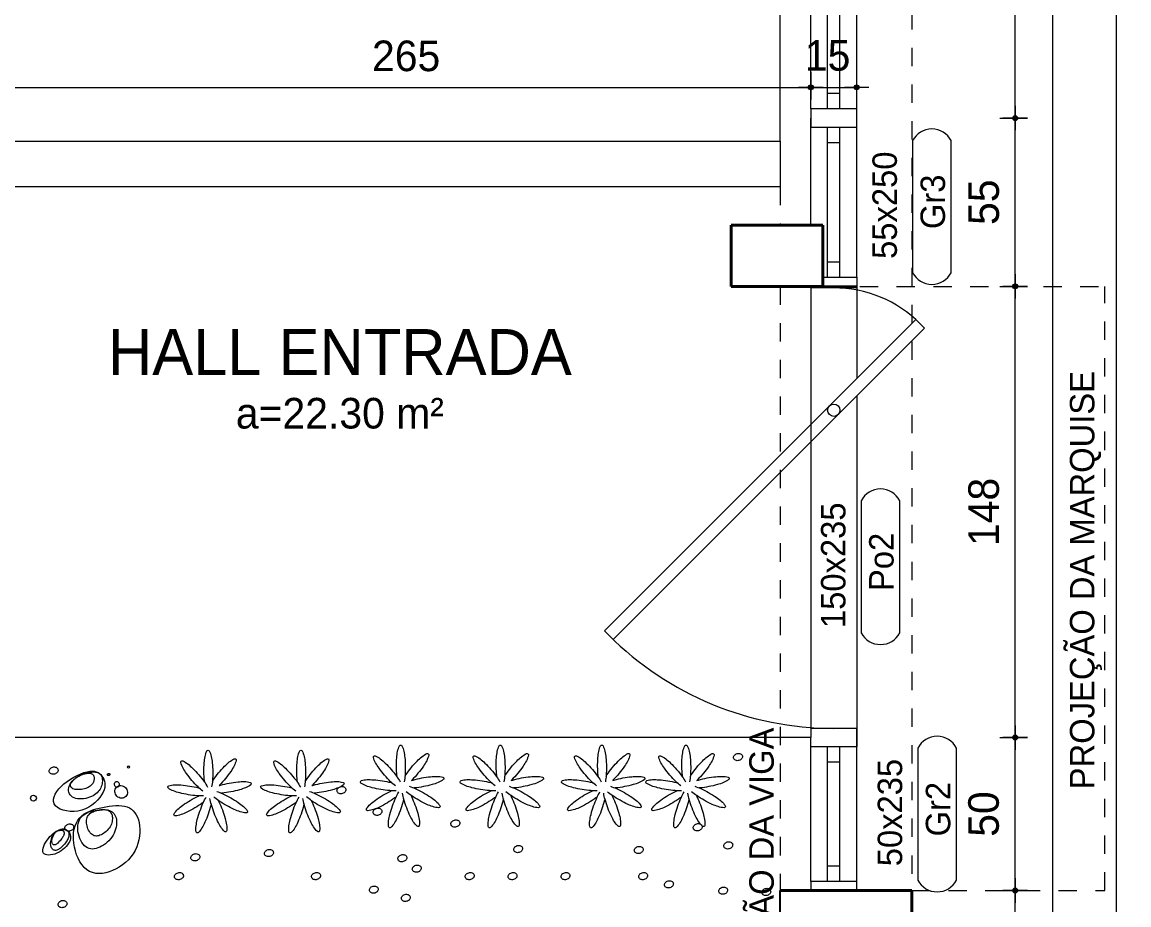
# Model space of a CAD drawing. Header units: millimetres. Extents: x 13204 to 24802, y 21209 to 40694.
# Drawn here: x 16610.6 to 16972.4, y 33286.3 to 33574.8 of the extents above; entities that cross this region are included whole.
import ezdxf
from ezdxf.enums import TextEntityAlignment as Align

# ---------------------------------------------------------------- set-up
doc = ezdxf.new("R2010")
doc.units = ezdxf.units.MM
doc.linetypes.add('CACHE', pattern=[0.24, 0.12, -0.12])
for name, color, linetype, lineweight in [('COTAS', 30, 'Continuous', 5), ('ESPECARQ', 2, 'Continuous', 20), ('Esquadrias', 2, 'Continuous', 20), ('PAREDE', 1, 'Continuous', 40), ('Paredes', 1, 'Continuous', 40), ('PISO', 5, 'Continuous', 5), ('PROJEÇÃO', 190, 'CACHE', 0), ('TEXTO', 4, 'Continuous', 5), ('Vegetação', 3, 'Continuous', 5)]:
    doc.layers.add(name, color=color, linetype=linetype, lineweight=lineweight)
doc.layers.add('EIXO', color=1, linetype='Continuous')
doc.layers.add('PISOPEITORIL', color=7, linetype='Continuous')
doc.styles.add('LANA', font='stylu.ttf')
doc.styles.add('REGUA60', font='cityb___.ttf', dxfattribs={"width": 1.4})
doc.dimstyles.new('COTA 50', dxfattribs={"dimscale": 0, "dimtxt": 10, "dimasz": 0.5, "dimexe": 1.25, "dimexo": 5, "dimgap": 5, "dimtad": 1, "dimdec": 0, "dimtxsty": 'LANA', "dimblk": 'cota', "dimcen": 2.5, "dimse2": 1, "dimclrd": 256, "dimclre": 256, "dimclrt": 256, "dimaunit": 1, "dimadec": 0, "dimazin": 0, "dimtfac": 1, "dimtdec": 0, "dimtmove": 0, "dimatfit": 3, "dimldrblk": 'DOTSMALL', "dimfxl": 5, "dimfxlon": 1, "dimtzin": 9, "dimlwd": -1, "dimlwe": -1, "dimarcsym": 0})

# ---------------------------------------------------------------- blocks, each defined once
blk = doc.blocks.new('P20X30V')
at = {"layer": 'Paredes'}
for p, q in [((0.1, 0.15), (-0.1, 0.15)), ((-0.1, 0.15), (-0.1, -0.15)), ((0.1, -0.15), (0.1, 0.15)), ((-0.1, -0.15), (0.1, -0.15)), ((0.0345, -0.1497), (0.0345, -0.1497))]:
    blk.add_line(p, q, dxfattribs=at)
blk = doc.blocks.new('*U66', base_point=(53004.62, 4345.77))
at = {"layer": 'Esquadrias'}
for p, q in [((52957.62, 4345.77), (52954.62, 4345.77)), ((52957.62, 4330.77), (52957.62, 4345.77)), ((53001.62, 4345.77), (53004.62, 4345.77)), ((53001.62, 4330.77), (53001.62, 4345.77)), ((53001.62, 4340.27), (52957.62, 4340.27)), ((52962.62, 4336.27), (52962.62, 4340.27)), ((52996.62, 4336.27), (52996.62, 4340.27)), ((53001.62, 4336.27), (52957.62, 4336.27)), ((52954.62, 4330.77), (52957.62, 4330.77)), ((53004.62, 4330.77), (53001.62, 4330.77))]:
    blk.add_line(p, q, dxfattribs=at)
at = {"layer": 'Esquadrias', "color": 0}
for p, q in [((53001.62, 4345.77), (52957.62, 4345.77)), ((52954.62, 4330.77), (52954.62, 4330.77)), ((53004.62, 4330.77), (52954.62, 4330.77)), ((53004.62, 4330.77), (53004.62, 4330.77))]:
    blk.add_line(p, q, dxfattribs=at)
blk = doc.blocks.new('*U67', base_point=(53257.12, 4345.77))
at = {"layer": 'Esquadrias'}
for p, q in [((52860.12, 4345.77), (52857.12, 4345.77)), ((52860.12, 4330.77), (52860.12, 4345.77)), ((53254.12, 4345.77), (53257.12, 4345.77)), ((53254.12, 4330.77), (53254.12, 4345.77)), ((53254.12, 4340.27), (52860.12, 4340.27)), ((52865.12, 4336.27), (52865.12, 4340.27)), ((53249.12, 4336.27), (53249.12, 4340.27)), ((53254.12, 4336.27), (52860.12, 4336.27)), ((52857.12, 4330.77), (52860.12, 4330.77)), ((53257.12, 4330.77), (53254.12, 4330.77))]:
    blk.add_line(p, q, dxfattribs=at)
at = {"layer": 'Esquadrias', "color": 0}
for p, q in [((53254.12, 4345.77), (52860.12, 4345.77)), ((52857.12, 4330.77), (52857.12, 4330.77)), ((53257.12, 4330.77), (52857.12, 4330.77)), ((53257.12, 4330.77), (53257.12, 4330.77))]:
    blk.add_line(p, q, dxfattribs=at)
blk = doc.blocks.new('INDESQ2')
at = {"color": 0, "linetype": 'ByBlock'}
for p, q in [((4.318, 2.959), (-4.318, 2.959)), ((-4.318, 0.438), (4.318, 0.438))]:
    blk.add_line(p, q, dxfattribs=at)
at = {"color": 0}
for centre, start, end in [((-3.665, 1.698), 117.36541, 242.63459), ((3.665, 1.698), 297.36541, 62.63459)]:
    blk.add_arc(centre, 1.42, start, end, dxfattribs=at)
at = {"style": 'REGUA60', "width": 1.4, "flags": 9}
blk.add_attdef('LOCAL', text='', height=1.5, dxfattribs=at).set_placement((-0.08, -4.348), align=Align.CENTER)
at = {"layer": 'ESPECARQ', "color": 0, "style": 'REGUA60'}
for tag, width, p in [('COD', 1.1, (-0.08, 0.951)), ('DIM', 1.4, (-0.08, -2.169))]:
    blk.add_attdef(tag, text='', height=1.5, dxfattribs=dict(at, width=width)).set_placement(p, align=Align.CENTER)
blk = doc.blocks.new('A$C7D1F7012')
at = {"layer": 'Vegetação'}
for points in [[(4.26, 10.94, 0.021138), (4.15, 14.82, 0.029323), (3.78, 17.59, 0.064329), (2.98, 20.02, 0.285399), (2.46, 20.36, 0.285399), (1.92, 20.04, 0.064329), (1.06, 17.62, 0.029323), (0.63, 14.86, 0.021138), (0.42, 10.99, 0.021138), (0.54, 7.12, 0.029323), (0.9, 4.34, 0.021991)], [(-2.14, 10.48, 0.021138), (-4.72, 13.37, 0.029323), (-6.78, 15.26, 0.064329), (-8.96, 16.61, 0.285399), (-9.58, 16.53, 0.285399), (-9.78, 15.94, 0.064329), (-8.89, 13.54, 0.029323), (-7.44, 11.14, 0.021138), (-5.11, 8.04, 0.021138), (-2.53, 5.15, 0.003227), (-2.32, 4.93, 0.021991)], [(9.47, 7.19, 0.021138), (11.87, 10.23, 0.029323), (13.38, 12.59, 0.064329), (14.33, 14.97, 0.285399), (14.14, 15.56, 0.285399), (13.52, 15.66, 0.064329), (11.32, 14.36, 0.029323), (9.21, 12.52, 0.021138), (6.56, 9.69, 0.021138), (4.16, 6.65, 0.029323), (2.66, 4.29, 0.021991)], [(0.56, 6.81, 0.007127), (0.19, 7.37, 0.021138), (-2.14, 10.48, 0.021138)], [(3.98, 6.4, 0.007127), (4.05, 7.07, 0.021138), (4.26, 10.94, 0.021138)], [(-6.75, 6, 0.021138), (-10.58, 6.56, 0.029323), (-13.38, 6.68, 0.064329), (-15.91, 6.31, 0.285399), (-16.33, 5.85, 0.285399), (-16.11, 5.27, 0.064329), (-13.88, 4.01, 0.029323), (-11.24, 3.1, 0.021138), (-7.46, 2.22, 0.021138), (-3.62, 1.66, 0.003227), (-3.32, 1.64, 0.021991)], [(-2.32, 4.93, 0.007127), (-2.97, 5.12, 0.021138), (-6.75, 6, 0.021138)], [(4.72, 2.52, 0.029323), (6.82, 4.36, 0.021138), (9.47, 7.19, 0.021138)], [(11.05, 0.96, 0.021138), (14.84, 1.75, 0.029323), (17.51, 2.59, 0.064329), (19.77, 3.8, 0.285399), (20, 4.38, 0.285399), (19.6, 4.84, 0.064329), (17.07, 5.27, 0.029323), (14.27, 5.22, 0.021138), (10.43, 4.75, 0.021138), (6.63, 3.96, 0.003227), (6.33, 3.89, 0.039494)], [(-7.4, -0.39, 0.021138), (-10.69, -2.43, 0.029323), (-12.91, -4.13, 0.064329), (-14.62, -6.04, 0.285399), (-14.65, -6.66, 0.285399), (-14.1, -6.96, 0.064329), (-11.58, -6.5, 0.029323), (-8.97, -5.5, 0.021138), (-5.52, -3.74, 0.021138), (-2.22, -1.7, 0.029323), (0, 0, 0.021991)], [(-1.33, 2.37, 0.029323), (-3.94, 1.36, 0.021138), (-7.4, -0.39, 0.021138)], [(4.4, 0.44, 0.029323), (7.2, 0.49, 0.021138), (11.05, 0.96, 0.021138)], [(8.25, -4.82, 0.021138), (11.67, -6.66, 0.029323), (14.25, -7.73, 0.064329), (16.76, -8.25, 0.285399), (17.31, -7.96, 0.285399), (17.3, -7.34, 0.064329), (15.64, -5.39, 0.029323), (13.46, -3.64, 0.021138), (10.21, -1.52, 0.021138), (6.8, 0.32, 0.003227), (6.52, 0.45, 0.039494)], [(-3.79, -5.7, 0.021138), (-5, -9.39, 0.029323), (-5.61, -12.12, 0.064329), (-5.69, -14.68, 0.285399), (-5.31, -15.17, 0.285399), (-4.7, -15.05, 0.064329), (-3.07, -13.08, 0.029323), (-1.71, -10.63, 0.021138), (-0.19, -7.06, 0.021138), (1.02, -3.38, 0.029323), (1.63, -0.65, 0.021991)], [(-1.96, -1.53, 0.007127), (-2.27, -2.14, 0.021138), (-3.79, -5.7, 0.021138)], [(1.1, -3.08, 0.007127), (1.27, -3.74, 0.021138), (2.39, -7.45, 0.021138)], [(2.39, -7.45, 0.021138), (3.83, -11.06, 0.029323), (5.12, -13.54, 0.064329), (6.7, -15.55, 0.285399), (7.31, -15.68, 0.285399), (7.7, -15.2, 0.064329), (7.68, -12.64, 0.029323), (7.15, -9.89, 0.021138), (6.02, -6.18, 0.021138), (4.58, -2.58, 0.029323), (3.29, -0.1, 0.021991)], [(4.46, -2.3, 0.007127), (5, -2.7, 0.021138), (8.25, -4.82, 0.021138)]]:
    blk.add_lwpolyline(points, format="xyb", dxfattribs=at)
blk = doc.blocks.new('cota')
at = {"layer": 'COTAS'}
blk.add_hatch(color=256, dxfattribs=at).paths.add_polyline_path([(-1.6, 0, 1), (1.6, 0, 1)])
for points in [[(0, 1.6), (0, 8)], [(-1.6, 0), (-8, 0)], [(8, 0), (1.6, 0)], [(0, -8), (0, -1.6)]]:
    blk.add_lwpolyline(points, dxfattribs=at)
blk.add_circle((0, 0), 1.6, dxfattribs=at)
blk = doc.blocks.new('*D383')
at = {"layer": 'COTAS', "transparency": 16777216}
for p, q in [((16603.9, 33548.49), (16603.9, 33554.74)), ((16604.4, 33553.49), (16867.9, 33553.49))]:
    blk.add_line(p, q, dxfattribs=at)
at = {"layer": 'Defpoints', "color": 0, "transparency": 16777216}
for p in [(16868.4, 33563.71), (16868.4, 33553.49), (16603.9, 33535.94)]:
    blk.add_point(p, dxfattribs=at)
at = {"layer": 'COTAS', "transparency": 16777216, "xscale": 0.5, "yscale": 0.5, "zscale": 0.5, "rotation": 180}
blk.add_blockref('cota', (16603.9, 33553.49), dxfattribs=at)
at = {"layer": 'COTAS', "transparency": 16777216, "xscale": 0.5, "yscale": 0.5, "zscale": 0.5}
blk.add_blockref('cota', (16868.4, 33553.49), dxfattribs=at)
at = {"layer": 'COTAS', "transparency": 16777216, "insert": (16736.15, 33563.71), "char_height": 10, "attachment_point": 5, "style": 'LANA'}
blk.add_mtext('265', dxfattribs=at)
blk = doc.blocks.new('_DotSmall')
at = {"layer": 'PAREDE', "color": 0, "const_width": 0.5}
blk.add_lwpolyline([(-0.0625, 0, 1), (0.0625, 0, 1)], format="xyb", close=True, dxfattribs=at)
blk = doc.blocks.new('*D384')
at = {"layer": 'COTAS', "transparency": 16777216}
for p, q in [((16868.4, 33558.49), (16868.4, 33552.24)), ((16868.9, 33553.49), (16882.9, 33553.49))]:
    blk.add_line(p, q, dxfattribs=at)
at = {"layer": 'Defpoints', "color": 0, "transparency": 16777216}
for p in [(16868.4, 33563.71), (16883.4, 33563.71), (16883.4, 33553.49)]:
    blk.add_point(p, dxfattribs=at)
at = {"layer": 'COTAS', "transparency": 16777216, "xscale": 0.5, "yscale": 0.5, "zscale": 0.5, "rotation": 180}
blk.add_blockref('cota', (16868.4, 33553.49), dxfattribs=at)
at = {"layer": 'COTAS', "transparency": 16777216, "xscale": 0.5, "yscale": 0.5, "zscale": 0.5}
blk.add_blockref('cota', (16883.4, 33553.49), dxfattribs=at)
at = {"layer": 'COTAS', "transparency": 16777216, "insert": (16873.9, 33563.85), "char_height": 10, "attachment_point": 5, "style": 'LANA'}
blk.add_mtext('15', dxfattribs=at)
blk = doc.blocks.new('*D385')
at = {"layer": 'COTAS', "transparency": 16777216}
for p, q in [((16935.17, 33291.44), (16935.17, 33340.44)), ((16930.17, 33290.94), (16936.42, 33290.94))]:
    blk.add_line(p, q, dxfattribs=at)
at = {"layer": 'Defpoints', "color": 0, "transparency": 16777216}
for p in [(16883.4, 33340.94), (16935.17, 33340.94), (16901.4, 33290.94)]:
    blk.add_point(p, dxfattribs=at)
at = {"layer": 'COTAS', "transparency": 16777216, "xscale": 0.5, "yscale": 0.5, "zscale": 0.5}
for p, rotation in [((16935.17, 33340.94), 90), ((16935.17, 33290.94), 270)]:
    blk.add_blockref('cota', p, dxfattribs=dict(at, rotation=rotation))
at = {"layer": 'COTAS', "transparency": 16777216, "insert": (16924.92, 33315.94), "char_height": 10, "attachment_point": 5, "rotation": 90, "style": 'LANA'}
blk.add_mtext('50', dxfattribs=at)
blk = doc.blocks.new('*D386')
at = {"layer": 'COTAS', "transparency": 16777216}
for p, q in [((16935.17, 33341.44), (16935.17, 33487.94)), ((16930.17, 33340.94), (16936.42, 33340.94))]:
    blk.add_line(p, q, dxfattribs=at)
at = {"layer": 'Defpoints', "color": 0, "transparency": 16777216}
for p in [(16883.4, 33488.44), (16935.17, 33488.44), (16883.4, 33340.94)]:
    blk.add_point(p, dxfattribs=at)
at = {"layer": 'COTAS', "transparency": 16777216, "xscale": 0.5, "yscale": 0.5, "zscale": 0.5}
for p, rotation in [((16935.17, 33488.44), 90), ((16935.17, 33340.94), 270)]:
    blk.add_blockref('cota', p, dxfattribs=dict(at, rotation=rotation))
at = {"layer": 'COTAS', "transparency": 16777216, "insert": (16924.95, 33414.69), "char_height": 10, "attachment_point": 5, "rotation": 90, "style": 'LANA'}
blk.add_mtext('148', dxfattribs=at)
blk = doc.blocks.new('*D387')
at = {"layer": 'COTAS', "transparency": 16777216}
for p, q in [((16935.17, 33488.94), (16935.17, 33542.94)), ((16930.17, 33488.44), (16936.42, 33488.44))]:
    blk.add_line(p, q, dxfattribs=at)
at = {"layer": 'Defpoints', "color": 0, "transparency": 16777216}
for p in [(16883.4, 33543.44), (16935.17, 33543.44), (16883.4, 33488.44)]:
    blk.add_point(p, dxfattribs=at)
at = {"layer": 'COTAS', "transparency": 16777216, "xscale": 0.5, "yscale": 0.5, "zscale": 0.5}
for p, rotation in [((16935.17, 33543.44), 90), ((16935.17, 33488.44), 270)]:
    blk.add_blockref('cota', p, dxfattribs=dict(at, rotation=rotation))
at = {"layer": 'COTAS', "transparency": 16777216, "insert": (16924.96, 33515.94), "char_height": 10, "attachment_point": 5, "rotation": 90, "style": 'LANA'}
blk.add_mtext('55', dxfattribs=at)
blk = doc.blocks.new('*D388')
at = {"layer": 'COTAS', "transparency": 16777216}
for p, q in [((16935.17, 33543.94), (16935.17, 33942.94)), ((16930.17, 33543.44), (16936.42, 33543.44))]:
    blk.add_line(p, q, dxfattribs=at)
at = {"layer": 'Defpoints', "color": 0, "transparency": 16777216}
for p in [(16901.4, 33943.44), (16935.17, 33943.44), (16883.4, 33543.44)]:
    blk.add_point(p, dxfattribs=at)
at = {"layer": 'COTAS', "transparency": 16777216, "xscale": 0.5, "yscale": 0.5, "zscale": 0.5}
for p, rotation in [((16935.17, 33943.44), 90), ((16935.17, 33543.44), 270)]:
    blk.add_blockref('cota', p, dxfattribs=dict(at, rotation=rotation))
at = {"layer": 'COTAS', "transparency": 16777216, "insert": (16924.91, 33743.44), "char_height": 10, "attachment_point": 5, "rotation": 90, "style": 'LANA'}
blk.add_mtext('400', dxfattribs=at)
blk = doc.blocks.new('*D407')
at = {"layer": 'COTAS', "transparency": 16777216}
for p, q in [((16968.35, 32208.94), (16968.35, 34207.94)), ((16963.35, 32208.44), (16969.6, 32208.44))]:
    blk.add_line(p, q, dxfattribs=at)
at = {"layer": 'Defpoints', "color": 0, "transparency": 16777216}
for p in [(16947.4, 34208.44), (16968.35, 34208.44), (16947.4, 32208.44)]:
    blk.add_point(p, dxfattribs=at)
at = {"layer": 'COTAS', "transparency": 16777216, "xscale": 0.5, "yscale": 0.5, "zscale": 0.5}
for p, rotation in [((16968.35, 34208.44), 90), ((16968.35, 32208.44), 270)]:
    blk.add_blockref('cota', p, dxfattribs=dict(at, rotation=rotation))
at = {"layer": 'COTAS', "transparency": 16777216, "insert": (16958.17, 33208.44), "char_height": 10, "attachment_point": 5, "rotation": 90, "style": 'LANA'}
blk.add_mtext('2000', dxfattribs=at)
blk = doc.blocks.new('*U70', base_point=(53091.25, 4999.6))
blk = doc.blocks.new('*D1058')
at = {"layer": 'COTAS', "transparency": 16777216}
for p, q in [((16935.17, 33126.44), (16935.17, 33290.44)), ((16930.17, 33125.94), (16936.42, 33125.94))]:
    blk.add_line(p, q, dxfattribs=at)
at = {"layer": 'Defpoints', "color": 0, "transparency": 16777216}
for p in [(16901.4, 33290.94), (16935.17, 33290.94), (16901.4, 33125.94)]:
    blk.add_point(p, dxfattribs=at)
at = {"layer": 'COTAS', "transparency": 16777216, "xscale": 0.5, "yscale": 0.5, "zscale": 0.5}
for p, rotation in [((16935.17, 33290.94), 90), ((16935.17, 33125.94), 270)]:
    blk.add_blockref('cota', p, dxfattribs=dict(at, rotation=rotation))
at = {"layer": 'COTAS', "transparency": 16777216, "insert": (16924.96, 33208.44), "char_height": 10, "attachment_point": 5, "rotation": 90, "style": 'LANA'}
blk.add_mtext('165', dxfattribs=at)

msp = doc.modelspace()

# ---------------------------------------------------------------- linework, layer by layer
at = {"layer": 'EIXO', "color": 1}
for p, q in [((16883.4, 33488.44), (16868.4, 33488.44)), ((16858.4, 33218.44), (16858.4, 33290.94)), ((16868.4, 33290.94), (16883.4, 33290.94))]:
    msp.add_line(p, q, dxfattribs=at)
at = {"layer": 'Esquadrias'}
for p, q in [((16868.4, 33543.44), (16868.4, 33540.44)), ((16883.4, 33540.44), (16883.4, 33543.44)), ((16868.4, 33540.44), (16883.4, 33540.44)), ((16873.9, 33491.44), (16873.9, 33540.44)), ((16877.9, 33491.44), (16877.9, 33540.44)), ((16873.9, 33535.44), (16877.9, 33535.44)), ((16873.9, 33496.44), (16877.9, 33496.44)), ((16872.35, 33491.44), (16883.4, 33491.44)), ((16883.4, 33491.44), (16883.4, 33488.44)), ((16883.4, 33490.94), (16883.4, 33487.94)), ((16868.4, 33487.94), (16868.4, 33488.44)), ((16883.4, 33487.94), (16868.4, 33487.94)), ((16902.77, 33477.64), (16800.94, 33375.82)), ((16902.77, 33477.64), (16905.59, 33474.81)), ((16905.59, 33474.81), (16803.77, 33372.99)), ((16800.94, 33375.82), (16803.77, 33372.99)), ((16868.4, 33343.94), (16868.4, 33340.94)), ((16883.4, 33343.94), (16868.4, 33343.94)), ((16883.4, 33340.94), (16883.4, 33343.94))]:
    msp.add_line(p, q, dxfattribs=at)
msp.add_lwpolyline([(16603.9, 33520.94), (16603.9, 33535.94), (16858.4, 33535.94), (16858.4, 33520.94)], close=True, dxfattribs=at)
msp.add_circle((16875.9, 33447.94), 2, dxfattribs=at)
at = {"layer": 'Paredes'}
for p in [(16858.4, 33290.94), (16901.4, 33125.94)]:
    msp.add_line(p, (16901.4, 33290.94), dxfattribs=at)
at = {"layer": 'PISO'}
for p, q in [((16947.4, 34193.44), (16947.4, 32223.44)), ((16858.4, 33535.94), (16858.4, 33959.44)), ((16868.4, 33508.44), (16868.4, 33543.44)), ((16883.4, 33491.44), (16883.4, 33540.44)), ((16883.4, 33490.94), (16883.4, 33458.27)), ((16868.4, 33487.94), (16868.4, 33343.94)), ((16883.4, 33452.61), (16883.4, 33340.94)), ((16868.4, 33340.94), (16603.9, 33340.94))]:
    msp.add_line(p, q, dxfattribs=at)
for radius, start, end in [(40, 45, 90), (104, 225, 270)]:
    msp.add_arc((16875.9, 33447.94), radius, start, end, dxfattribs=at)
at = {"layer": 'PROJEÇÃO', "ltscale": 50}
for p, q in [((16901.4, 33938.44), (16901.4, 33290.94)), ((16858.4, 33520.94), (16858.4, 33508.44)), ((16858.4, 33488.44), (16858.4, 33290.94)), ((16884.45, 33488.44), (16964.45, 33488.44)), ((16964.45, 33290.94), (16964.45, 33488.44)), ((16901.4, 33290.94), (16964.45, 33290.94))]:
    msp.add_line(p, q, dxfattribs=at)
at = {"layer": 'Vegetação'}
for points in [[(16843.19, 33334.17, -0.121641), (16843.18, 33334.61, -0.105261), (16843.39, 33335.08, -0.088172), (16843.77, 33335.44, -0.078998), (16844.3, 33335.68, -0.078998), (16844.88, 33335.75, -0.088172), (16845.39, 33335.64, -0.105261), (16845.81, 33335.35, -0.121641), (16846.03, 33334.96, -0.121641), (16846.04, 33334.52, -0.105261), (16845.83, 33334.06, -0.088172), (16845.45, 33333.69, -0.078998), (16844.92, 33333.45, -0.078998), (16844.34, 33333.38, -0.088172), (16843.83, 33333.5, -0.105261), (16843.41, 33333.79, -0.121641)], [(16619.52, 33329.76, -0.121641), (16619.51, 33330.2, -0.105261), (16619.72, 33330.66, -0.088172), (16620.1, 33331.03, -0.078998), (16620.63, 33331.27, -0.078998), (16621.21, 33331.34, -0.088172), (16621.72, 33331.22, -0.105261), (16622.14, 33330.93, -0.121641), (16622.36, 33330.55, -0.121641), (16622.37, 33330.11, -0.105261), (16622.16, 33329.64, -0.088172), (16621.78, 33329.28, -0.078998), (16621.25, 33329.03, -0.078998), (16620.67, 33328.97, -0.088172), (16620.16, 33329.08, -0.105261), (16619.74, 33329.37, -0.121641)], [(16638.51, 33328.73, -0.122067), (16638.5, 33328.85, -0.105336), (16638.55, 33328.99, -0.087975), (16638.65, 33329.09, -0.078696), (16638.8, 33329.17, -0.078696), (16638.96, 33329.2, -0.087975), (16639.11, 33329.17, -0.105336), (16639.23, 33329.1, -0.122067), (16639.29, 33328.99, -0.122067), (16639.3, 33328.87, -0.105336), (16639.25, 33328.74, -0.087975), (16639.15, 33328.63, -0.078696), (16639.01, 33328.55, -0.078696), (16638.84, 33328.53, -0.087975), (16638.7, 33328.55, -0.105336), (16638.57, 33328.62, -0.122067)], [(16640.86, 33325.48, -0.081424), (16640.84, 33325.85, -0.089711), (16640.94, 33326.18, -0.104611), (16641.16, 33326.44, -0.118299), (16641.42, 33326.56, -0.118299), (16641.72, 33326.55, -0.104611), (16642.02, 33326.4, -0.089711), (16642.24, 33326.14, -0.081424), (16642.37, 33325.79, -0.081424), (16642.39, 33325.41, -0.089711), (16642.29, 33325.08, -0.104611), (16642.07, 33324.82, -0.118299), (16641.81, 33324.7, -0.118299), (16641.51, 33324.71, -0.104611), (16641.21, 33324.86, -0.089711), (16640.99, 33325.12, -0.081424)], [(16644.41, 33324.61, -0.092125), (16644.89, 33323.92, -0.095623), (16645.07, 33323.13, -0.101023), (16644.95, 33322.34, -0.105205), (16644.54, 33321.69, -0.105205), (16643.89, 33321.27, -0.101023), (16643.1, 33321.13, -0.095623), (16642.31, 33321.31, -0.092125), (16641.62, 33321.78, -0.092125), (16641.14, 33322.47, -0.095623), (16640.95, 33323.25, -0.101023), (16641.08, 33324.04, -0.105205), (16641.49, 33324.69, -0.105205), (16642.13, 33325.12, -0.101023), (16642.92, 33325.26, -0.095623), (16643.71, 33325.08, -0.092125)], [(16713.58, 33323.35, -0.121641), (16713.56, 33323.79, -0.105261), (16713.77, 33324.25, -0.088172), (16714.15, 33324.62, -0.078998), (16714.68, 33324.86, -0.078998), (16715.26, 33324.93, -0.088172), (16715.78, 33324.81, -0.105261), (16716.2, 33324.52, -0.121641), (16716.41, 33324.14, -0.121641), (16716.43, 33323.7, -0.105261), (16716.22, 33323.23, -0.088172), (16715.84, 33322.87, -0.078998), (16715.31, 33322.62, -0.078998), (16714.72, 33322.56, -0.088172), (16714.21, 33322.67, -0.105261), (16713.79, 33322.96, -0.121641)], [(16725.38, 33316.29, -0.121641), (16725.37, 33316.73, -0.105261), (16725.57, 33317.2, -0.088172), (16725.95, 33317.56, -0.078998), (16726.49, 33317.8, -0.078998), (16727.07, 33317.87, -0.088172), (16727.58, 33317.76, -0.105261), (16728, 33317.47, -0.121641), (16728.22, 33317.08, -0.121641), (16728.23, 33316.64, -0.105261), (16728.02, 33316.18, -0.088172), (16727.64, 33315.81, -0.078998), (16727.11, 33315.57, -0.078998), (16726.53, 33315.5, -0.088172), (16726.01, 33315.62, -0.105261), (16725.6, 33315.91, -0.121641)], [(16750.82, 33312.45, -0.121641), (16750.8, 33312.89, -0.105261), (16751.01, 33313.35, -0.088172), (16751.39, 33313.72, -0.078998), (16751.92, 33313.96, -0.078998), (16752.51, 33314.03, -0.088172), (16753.02, 33313.91, -0.105261), (16753.44, 33313.62, -0.121641), (16753.65, 33313.24, -0.121641), (16753.67, 33312.8, -0.105261), (16753.46, 33312.33, -0.088172), (16753.08, 33311.97, -0.078998), (16752.55, 33311.73, -0.078998), (16751.96, 33311.66, -0.088172), (16751.45, 33311.77, -0.105261), (16751.03, 33312.06, -0.121641)], [(16624.63, 33311.14, -0.121641), (16624.62, 33311.58, -0.105261), (16624.83, 33312.05, -0.088172), (16625.21, 33312.41, -0.078998), (16625.74, 33312.65, -0.078998), (16626.32, 33312.72, -0.088172), (16626.83, 33312.61, -0.105261), (16627.25, 33312.32, -0.121641), (16627.47, 33311.93, -0.121641), (16627.48, 33311.49, -0.105261), (16627.27, 33311.03, -0.088172), (16626.89, 33310.66, -0.078998), (16626.36, 33310.42, -0.078998), (16625.78, 33310.35, -0.088172), (16625.27, 33310.47, -0.105261), (16624.85, 33310.76, -0.121641)], [(16830.02, 33311.23, -0.121641), (16830, 33311.67, -0.105261), (16830.21, 33312.13, -0.088172), (16830.59, 33312.5, -0.078998), (16831.13, 33312.74, -0.078998), (16831.71, 33312.81, -0.088172), (16832.22, 33312.69, -0.105261), (16832.64, 33312.4, -0.121641), (16832.86, 33312.02, -0.121641), (16832.87, 33311.58, -0.105261), (16832.66, 33311.11, -0.088172), (16832.28, 33310.75, -0.078998), (16831.75, 33310.5, -0.078998), (16831.17, 33310.44, -0.088172), (16830.65, 33310.55, -0.105261), (16830.24, 33310.84, -0.121641)], [(16840.01, 33305.3, -0.121641), (16840, 33305.74, -0.105261), (16840.21, 33306.21, -0.088172), (16840.59, 33306.57, -0.078998), (16841.12, 33306.81, -0.078998), (16841.7, 33306.88, -0.088172), (16842.22, 33306.76, -0.105261), (16842.63, 33306.47, -0.121641), (16842.85, 33306.09, -0.121641), (16842.86, 33305.65, -0.105261), (16842.66, 33305.18, -0.088172), (16842.28, 33304.82, -0.078998), (16841.74, 33304.58, -0.078998), (16841.16, 33304.51, -0.088172), (16840.65, 33304.63, -0.105261), (16840.23, 33304.92, -0.121641)], [(16665.83, 33301.42, -0.121641), (16665.82, 33301.86, -0.105261), (16666.03, 33302.32, -0.088172), (16666.41, 33302.69, -0.078998), (16666.94, 33302.93, -0.078998), (16667.52, 33303, -0.088172), (16668.03, 33302.88, -0.105261), (16668.45, 33302.59, -0.121641), (16668.67, 33302.21, -0.121641), (16668.68, 33301.77, -0.105261), (16668.47, 33301.3, -0.088172), (16668.09, 33300.94, -0.078998), (16667.56, 33300.7, -0.078998), (16666.98, 33300.63, -0.088172), (16666.47, 33300.74, -0.105261), (16666.05, 33301.03, -0.121641)], [(16689.9, 33302.8, -0.121641), (16689.89, 33303.24, -0.105261), (16690.1, 33303.71, -0.088172), (16690.48, 33304.07, -0.078998), (16691.01, 33304.31, -0.078998), (16691.59, 33304.38, -0.088172), (16692.1, 33304.27, -0.105261), (16692.52, 33303.98, -0.121641), (16692.74, 33303.59, -0.121641), (16692.75, 33303.15, -0.105261), (16692.54, 33302.69, -0.088172), (16692.16, 33302.32, -0.078998), (16691.63, 33302.08, -0.078998), (16691.05, 33302.01, -0.088172), (16690.54, 33302.13, -0.105261), (16690.12, 33302.42, -0.121641)], [(16733.49, 33301.11, -0.121641), (16733.48, 33301.55, -0.105261), (16733.69, 33302.01, -0.088172), (16734.07, 33302.37, -0.078998), (16734.6, 33302.62, -0.078998), (16735.18, 33302.68, -0.088172), (16735.69, 33302.57, -0.105261), (16736.11, 33302.28, -0.121641), (16736.33, 33301.9, -0.121641), (16736.34, 33301.45, -0.105261), (16736.13, 33300.99, -0.088172), (16735.75, 33300.63, -0.078998), (16735.22, 33300.38, -0.078998), (16734.64, 33300.32, -0.088172), (16734.13, 33300.43, -0.105261), (16733.71, 33300.72, -0.121641)], [(16771.35, 33304.1, -0.121641), (16771.34, 33304.54, -0.105261), (16771.55, 33305.01, -0.088172), (16771.93, 33305.37, -0.078998), (16772.46, 33305.61, -0.078998), (16773.04, 33305.68, -0.088172), (16773.55, 33305.57, -0.105261), (16773.97, 33305.28, -0.121641), (16774.19, 33304.89, -0.121641), (16774.2, 33304.45, -0.105261), (16773.99, 33303.99, -0.088172), (16773.61, 33303.62, -0.078998), (16773.08, 33303.38, -0.078998), (16772.5, 33303.31, -0.088172), (16771.99, 33303.43, -0.105261), (16771.57, 33303.72, -0.121641)], [(16810.75, 33303.79, -0.121641), (16810.74, 33304.24, -0.105261), (16810.95, 33304.7, -0.088172), (16811.33, 33305.06, -0.078998), (16811.86, 33305.31, -0.078998), (16812.44, 33305.37, -0.088172), (16812.95, 33305.26, -0.105261), (16813.37, 33304.97, -0.121641), (16813.59, 33304.58, -0.121641), (16813.6, 33304.14, -0.105261), (16813.39, 33303.68, -0.088172), (16813.01, 33303.32, -0.078998), (16812.48, 33303.07, -0.078998), (16811.9, 33303.01, -0.088172), (16811.39, 33303.12, -0.105261), (16810.97, 33303.41, -0.121641)], [(16738.2, 33297.68, -0.121641), (16738.18, 33298.12, -0.105261), (16738.39, 33298.59, -0.088172), (16738.77, 33298.95, -0.078998), (16739.3, 33299.19, -0.078998), (16739.88, 33299.26, -0.088172), (16740.4, 33299.15, -0.105261), (16740.82, 33298.86, -0.121641), (16741.03, 33298.47, -0.121641), (16741.05, 33298.03, -0.105261), (16740.84, 33297.57, -0.088172), (16740.46, 33297.2, -0.078998), (16739.93, 33296.96, -0.078998), (16739.34, 33296.89, -0.088172), (16738.83, 33297.01, -0.105261), (16738.41, 33297.3, -0.121641)], [(16660.48, 33295.25, -0.121641), (16660.46, 33295.69, -0.105261), (16660.67, 33296.15, -0.088172), (16661.05, 33296.51, -0.078998), (16661.59, 33296.76, -0.078998), (16662.17, 33296.82, -0.088172), (16662.68, 33296.71, -0.105261), (16663.1, 33296.42, -0.121641), (16663.31, 33296.04, -0.121641), (16663.33, 33295.59, -0.105261), (16663.12, 33295.13, -0.088172), (16662.74, 33294.77, -0.078998), (16662.21, 33294.52, -0.078998), (16661.63, 33294.46, -0.088172), (16661.11, 33294.57, -0.105261), (16660.69, 33294.86, -0.121641)], [(16705.28, 33295.25, -0.121641), (16705.27, 33295.69, -0.105261), (16705.48, 33296.15, -0.088172), (16705.86, 33296.51, -0.078998), (16706.39, 33296.76, -0.078998), (16706.97, 33296.82, -0.088172), (16707.48, 33296.71, -0.105261), (16707.9, 33296.42, -0.121641), (16708.12, 33296.04, -0.121641), (16708.13, 33295.59, -0.105261), (16707.92, 33295.13, -0.088172), (16707.54, 33294.77, -0.078998), (16707.01, 33294.52, -0.078998), (16706.43, 33294.46, -0.088172), (16705.92, 33294.57, -0.105261), (16705.5, 33294.86, -0.121641)], [(16755.5, 33295.25, -0.121641), (16755.49, 33295.69, -0.105261), (16755.7, 33296.15, -0.088172), (16756.08, 33296.51, -0.078998), (16756.61, 33296.76, -0.078998), (16757.19, 33296.82, -0.088172), (16757.7, 33296.71, -0.105261), (16758.12, 33296.42, -0.121641), (16758.34, 33296.04, -0.121641), (16758.35, 33295.59, -0.105261), (16758.14, 33295.13, -0.088172), (16757.76, 33294.77, -0.078998), (16757.23, 33294.52, -0.078998), (16756.65, 33294.46, -0.088172), (16756.14, 33294.57, -0.105261), (16755.72, 33294.86, -0.121641)], [(16769.51, 33295.25, -0.121641), (16769.49, 33295.69, -0.105261), (16769.7, 33296.15, -0.088172), (16770.08, 33296.51, -0.078998), (16770.61, 33296.76, -0.078998), (16771.19, 33296.82, -0.088172), (16771.71, 33296.71, -0.105261), (16772.13, 33296.42, -0.121641), (16772.34, 33296.04, -0.121641), (16772.36, 33295.59, -0.105261), (16772.15, 33295.13, -0.088172), (16771.77, 33294.77, -0.078998), (16771.23, 33294.52, -0.078998), (16770.65, 33294.46, -0.088172), (16770.14, 33294.57, -0.105261), (16769.72, 33294.86, -0.121641)], [(16786.81, 33295.25, -0.121641), (16786.8, 33295.69, -0.105261), (16787.01, 33296.15, -0.088172), (16787.39, 33296.51, -0.078998), (16787.92, 33296.76, -0.078998), (16788.5, 33296.82, -0.088172), (16789.01, 33296.71, -0.105261), (16789.43, 33296.42, -0.121641), (16789.65, 33296.04, -0.121641), (16789.66, 33295.59, -0.105261), (16789.45, 33295.13, -0.088172), (16789.07, 33294.77, -0.078998), (16788.54, 33294.52, -0.078998), (16787.96, 33294.46, -0.088172), (16787.45, 33294.57, -0.105261), (16787.03, 33294.86, -0.121641)], [(16812.19, 33295.25, -0.121641), (16812.18, 33295.69, -0.105261), (16812.39, 33296.15, -0.088172), (16812.77, 33296.51, -0.078998), (16813.3, 33296.76, -0.078998), (16813.88, 33296.82, -0.088172), (16814.39, 33296.71, -0.105261), (16814.81, 33296.42, -0.121641), (16815.03, 33296.04, -0.121641), (16815.04, 33295.59, -0.105261), (16814.83, 33295.13, -0.088172), (16814.45, 33294.77, -0.078998), (16813.92, 33294.52, -0.078998), (16813.34, 33294.46, -0.088172), (16812.83, 33294.57, -0.105261), (16812.41, 33294.86, -0.121641)], [(16724.16, 33290.84, -0.121641), (16724.15, 33291.28, -0.105261), (16724.36, 33291.75, -0.088172), (16724.74, 33292.11, -0.078998), (16725.27, 33292.35, -0.078998), (16725.85, 33292.42, -0.088172), (16726.36, 33292.31, -0.105261), (16726.78, 33292.02, -0.121641), (16727, 33291.63, -0.121641), (16727.01, 33291.19, -0.105261), (16726.8, 33290.73, -0.088172), (16726.42, 33290.36, -0.078998), (16725.89, 33290.12, -0.078998), (16725.31, 33290.05, -0.088172), (16724.8, 33290.17, -0.105261), (16724.38, 33290.46, -0.121641)], [(16820.62, 33292.59, -0.121641), (16820.6, 33293.03, -0.105261), (16820.81, 33293.49, -0.088172), (16821.19, 33293.85, -0.078998), (16821.73, 33294.1, -0.078998), (16822.31, 33294.16, -0.088172), (16822.82, 33294.05, -0.105261), (16823.24, 33293.76, -0.121641), (16823.45, 33293.38, -0.121641), (16823.47, 33292.93, -0.105261), (16823.26, 33292.47, -0.088172), (16822.88, 33292.11, -0.078998), (16822.35, 33291.86, -0.078998), (16821.77, 33291.8, -0.088172), (16821.25, 33291.91, -0.105261), (16820.84, 33292.2, -0.121641)], [(16838.34, 33290.49, -0.121641), (16838.33, 33290.93, -0.105261), (16838.54, 33291.4, -0.088172), (16838.92, 33291.76, -0.078998), (16839.45, 33292, -0.078998), (16840.03, 33292.07, -0.088172), (16840.54, 33291.95, -0.105261), (16840.96, 33291.67, -0.121641), (16841.18, 33291.28, -0.121641), (16841.19, 33290.84, -0.105261), (16840.98, 33290.37, -0.088172), (16840.6, 33290.01, -0.078998), (16840.07, 33289.77, -0.078998), (16839.49, 33289.7, -0.088172), (16838.98, 33289.82, -0.105261), (16838.56, 33290.11, -0.121641)], [(16734.61, 33288.13, -0.121641), (16734.6, 33288.57, -0.105261), (16734.81, 33289.04, -0.088172), (16735.19, 33289.4, -0.078998), (16735.72, 33289.64, -0.078998), (16736.3, 33289.71, -0.088172), (16736.82, 33289.6, -0.105261), (16737.23, 33289.31, -0.121641), (16737.45, 33288.92, -0.121641), (16737.46, 33288.48, -0.105261), (16737.26, 33288.02, -0.088172), (16736.88, 33287.65, -0.078998), (16736.34, 33287.41, -0.078998), (16735.76, 33287.34, -0.088172), (16735.25, 33287.46, -0.105261), (16734.83, 33287.75, -0.121641)], [(16852.42, 33290.09, -0.121641), (16852.41, 33290.53, -0.105261), (16852.62, 33290.99, -0.088172), (16853, 33291.35, -0.078998), (16853.53, 33291.6, -0.078998), (16854.11, 33291.66, -0.088172), (16854.63, 33291.55, -0.105261), (16855.04, 33291.26, -0.121641), (16855.26, 33290.88, -0.121641), (16855.27, 33290.43, -0.105261), (16855.07, 33289.97, -0.088172), (16854.69, 33289.61, -0.078998), (16854.15, 33289.36, -0.078998), (16853.57, 33289.3, -0.088172), (16853.06, 33289.41, -0.105261), (16852.64, 33289.7, -0.121641)], [(16852.42, 33290.09, -0.121641), (16852.41, 33290.53, -0.105261), (16852.62, 33290.99, -0.088172), (16853, 33291.35, -0.078998), (16853.53, 33291.6, -0.078998), (16854.11, 33291.66, -0.088172), (16854.63, 33291.55, -0.105261), (16855.04, 33291.26, -0.121641), (16855.26, 33290.88, -0.121641), (16855.27, 33290.43, -0.105261), (16855.07, 33289.97, -0.088172), (16854.69, 33289.61, -0.078998), (16854.15, 33289.36, -0.078998), (16853.57, 33289.3, -0.088172), (16853.06, 33289.41, -0.105261), (16852.64, 33289.7, -0.121641)], [(16852.42, 33290.09, -0.121641), (16852.41, 33290.53, -0.105261), (16852.62, 33290.99, -0.088172), (16853, 33291.35, -0.078998), (16853.53, 33291.6, -0.078998), (16854.11, 33291.66, -0.088172), (16854.63, 33291.55, -0.105261), (16855.04, 33291.26, -0.121641), (16855.26, 33290.88, -0.121641), (16855.27, 33290.43, -0.105261), (16855.07, 33289.97, -0.088172), (16854.69, 33289.61, -0.078998), (16854.15, 33289.36, -0.078998), (16853.57, 33289.3, -0.088172), (16853.06, 33289.41, -0.105261), (16852.64, 33289.7, -0.121641)], [(16852.42, 33290.09, -0.121641), (16852.41, 33290.53, -0.105261), (16852.62, 33290.99, -0.088172), (16853, 33291.35, -0.078998), (16853.53, 33291.6, -0.078998), (16854.11, 33291.66, -0.088172), (16854.63, 33291.55, -0.105261), (16855.04, 33291.26, -0.121641), (16855.26, 33290.88, -0.121641), (16855.27, 33290.43, -0.105261), (16855.07, 33289.97, -0.088172), (16854.69, 33289.61, -0.078998), (16854.15, 33289.36, -0.078998), (16853.57, 33289.3, -0.088172), (16853.06, 33289.41, -0.105261), (16852.64, 33289.7, -0.121641)], [(16622.44, 33286.12, -0.121641), (16622.42, 33286.56, -0.105261), (16622.63, 33287.02, -0.088172), (16623.01, 33287.39, -0.078998), (16623.54, 33287.63, -0.078998), (16624.13, 33287.7, -0.088172), (16624.64, 33287.58, -0.105261), (16625.06, 33287.29, -0.121641), (16625.27, 33286.91, -0.121641), (16625.29, 33286.47, -0.105261), (16625.08, 33286, -0.088172), (16624.7, 33285.64, -0.078998), (16624.17, 33285.4, -0.078998), (16623.58, 33285.33, -0.088172), (16623.07, 33285.44, -0.105261), (16622.65, 33285.73, -0.121641)]]:
    msp.add_lwpolyline(points, format="xyb", close=True, dxfattribs=at)
for points in [[(16637.08, 33323.05), (16636.6, 33322.19), (16635.99, 33321.32), (16635.26, 33320.46), (16634.41, 33319.64), (16633.46, 33318.87), (16632.42, 33318.19), (16631.3, 33317.62), (16630.11, 33317.19), (16628.87, 33316.91), (16627.61, 33316.78), (16626.37, 33316.79), (16625.17, 33316.94), (16624.06, 33317.2), (16623.06, 33317.58), (16622.22, 33318.05), (16621.58, 33318.62), (16621.14, 33319.28), (16620.93, 33320), (16620.91, 33320.77), (16621.08, 33321.59), (16621.43, 33322.44), (16621.94, 33323.3), (16622.6, 33324.15), (16623.39, 33325), (16624.31, 33325.82), (16625.33, 33326.6), (16626.41, 33327.33), (16627.54, 33328), (16628.67, 33328.58), (16629.79, 33329.08), (16630.86, 33329.48), (16631.85, 33329.77), (16632.75, 33329.94), (16633.55, 33329.99), (16634.26, 33329.93), (16634.89, 33329.78), (16635.45, 33329.54), (16635.93, 33329.22), (16636.36, 33328.83), (16636.74, 33328.37), (16637.07, 33327.87), (16637.35, 33327.32), (16637.55, 33326.72), (16637.67, 33326.07), (16637.7, 33325.38), (16637.62, 33324.64), (16637.42, 33323.87)], [(16636.82, 33327.49), (16636.86, 33327.11), (16636.87, 33326.7), (16636.84, 33326.27), (16636.77, 33325.84), (16636.66, 33325.4), (16636.52, 33324.95), (16636.33, 33324.52), (16636.1, 33324.09), (16635.83, 33323.68), (16635.51, 33323.28), (16635.15, 33322.91), (16634.75, 33322.56), (16634.3, 33322.23), (16633.81, 33321.93), (16633.27, 33321.66), (16632.69, 33321.43), (16632.07, 33321.23), (16631.41, 33321.07), (16630.74, 33320.95), (16630.07, 33320.89), (16629.41, 33320.88), (16628.77, 33320.93), (16628.17, 33321.04), (16627.63, 33321.22), (16627.14, 33321.48), (16626.73, 33321.8), (16626.39, 33322.17), (16626.13, 33322.59), (16625.94, 33323.04), (16625.83, 33323.53), (16625.82, 33324.03), (16625.89, 33324.53), (16626.04, 33325.04), (16626.28, 33325.54), (16626.59, 33326.03), (16626.95, 33326.49), (16627.35, 33326.94), (16627.79, 33327.35), (16628.24, 33327.73), (16628.69, 33328.07), (16629.15, 33328.37), (16629.59, 33328.62), (16630.03, 33328.84), (16630.47, 33329.02), (16630.9, 33329.17), (16631.33, 33329.3), (16631.76, 33329.41), (16632.19, 33329.5), (16632.62, 33329.58), (16633.05, 33329.64), (16633.47, 33329.68), (16633.87, 33329.7), (16634.27, 33329.7), (16634.64, 33329.67), (16634.99, 33329.6), (16635.32, 33329.51), (16635.62, 33329.37), (16635.88, 33329.2), (16636.12, 33329), (16636.33, 33328.76), (16636.5, 33328.49), (16636.64, 33328.19), (16636.75, 33327.85)], [(16634.15, 33327.98), (16634.18, 33327.74), (16634.18, 33327.5), (16634.16, 33327.24), (16634.12, 33326.98), (16634.06, 33326.72), (16633.97, 33326.45), (16633.86, 33326.19), (16633.72, 33325.93), (16633.56, 33325.69), (16633.36, 33325.45), (16633.14, 33325.22), (16632.88, 33325.01), (16632.59, 33324.81), (16632.26, 33324.63), (16631.88, 33324.46), (16631.47, 33324.31), (16631.01, 33324.18), (16630.52, 33324.07), (16630, 33323.99), (16629.49, 33323.94), (16628.97, 33323.92), (16628.48, 33323.93), (16628.02, 33323.99), (16627.61, 33324.09), (16627.25, 33324.23), (16626.95, 33324.42), (16626.72, 33324.64), (16626.55, 33324.89), (16626.45, 33325.16), (16626.41, 33325.45), (16626.45, 33325.76), (16626.56, 33326.07), (16626.74, 33326.39), (16626.99, 33326.7), (16627.28, 33327), (16627.61, 33327.3), (16627.97, 33327.58), (16628.34, 33327.84), (16628.71, 33328.08), (16629.07, 33328.3), (16629.41, 33328.48), (16629.73, 33328.64), (16630.03, 33328.78), (16630.32, 33328.89), (16630.59, 33328.98), (16630.86, 33329.06), (16631.12, 33329.13), (16631.38, 33329.18), (16631.63, 33329.23), (16631.89, 33329.26), (16632.14, 33329.29), (16632.39, 33329.3), (16632.62, 33329.3), (16632.85, 33329.28), (16633.06, 33329.24), (16633.25, 33329.18), (16633.43, 33329.1), (16633.59, 33329), (16633.73, 33328.88), (16633.86, 33328.73), (16633.96, 33328.57), (16634.04, 33328.39), (16634.11, 33328.19)], [(16648.87, 33313.11), (16649.02, 33312.09), (16649.1, 33311), (16649.09, 33309.87), (16649, 33308.7), (16648.8, 33307.52), (16648.5, 33306.34), (16648.1, 33305.18), (16647.58, 33304.06), (16646.94, 33302.98), (16646.19, 33301.96), (16645.36, 33301.01), (16644.43, 33300.13), (16643.45, 33299.32), (16642.41, 33298.6), (16641.33, 33297.98), (16640.22, 33297.45), (16639.1, 33297.02), (16637.97, 33296.71), (16636.86, 33296.52), (16635.76, 33296.46), (16634.7, 33296.55), (16633.67, 33296.78), (16632.7, 33297.17), (16631.8, 33297.73), (16630.96, 33298.46), (16630.21, 33299.35), (16629.54, 33300.36), (16628.95, 33301.47), (16628.45, 33302.65), (16628.04, 33303.88), (16627.73, 33305.14), (16627.51, 33306.39), (16627.4, 33307.62), (16627.38, 33308.82), (16627.47, 33309.96), (16627.66, 33311.05), (16627.96, 33312.08), (16628.36, 33313.04), (16628.85, 33313.91), (16629.46, 33314.69), (16630.16, 33315.38), (16630.96, 33315.98), (16631.83, 33316.49), (16632.77, 33316.93), (16633.77, 33317.3), (16634.81, 33317.62), (16635.87, 33317.9), (16636.96, 33318.13), (16638.05, 33318.34), (16639.13, 33318.51), (16640.2, 33318.63), (16641.24, 33318.69), (16642.25, 33318.7), (16643.21, 33318.63), (16644.11, 33318.49), (16644.94, 33318.26), (16645.7, 33317.93), (16646.38, 33317.51), (16646.98, 33316.99), (16647.51, 33316.39), (16647.96, 33315.7), (16648.34, 33314.92), (16648.64, 33314.06)], [(16641.44, 33314.11), (16641.5, 33313.53), (16641.51, 33312.92), (16641.46, 33312.28), (16641.36, 33311.62), (16641.2, 33310.96), (16640.98, 33310.3), (16640.7, 33309.64), (16640.35, 33309), (16639.95, 33308.38), (16639.48, 33307.79), (16638.97, 33307.23), (16638.42, 33306.71), (16637.84, 33306.24), (16637.24, 33305.8), (16636.63, 33305.43), (16636.01, 33305.11), (16635.4, 33304.85), (16634.8, 33304.65), (16634.21, 33304.53), (16633.63, 33304.49), (16633.07, 33304.53), (16632.53, 33304.65), (16632.01, 33304.87), (16631.51, 33305.18), (16631.04, 33305.59), (16630.61, 33306.1), (16630.2, 33306.67), (16629.84, 33307.3), (16629.52, 33307.98), (16629.26, 33308.69), (16629.05, 33309.42), (16628.9, 33310.15), (16628.82, 33310.87), (16628.8, 33311.57), (16628.84, 33312.25), (16628.95, 33312.9), (16629.12, 33313.51), (16629.36, 33314.08), (16629.66, 33314.6), (16630.02, 33315.07), (16630.44, 33315.48), (16630.92, 33315.84), (16631.44, 33316.15), (16632.01, 33316.41), (16632.6, 33316.63), (16633.22, 33316.82), (16633.85, 33316.98), (16634.49, 33317.12), (16635.14, 33317.24), (16635.78, 33317.33), (16636.4, 33317.39), (16637.02, 33317.42), (16637.6, 33317.42), (16638.17, 33317.37), (16638.7, 33317.27), (16639.18, 33317.13), (16639.63, 33316.93), (16640.03, 33316.67), (16640.39, 33316.36), (16640.69, 33316), (16640.95, 33315.6), (16641.16, 33315.15), (16641.33, 33314.65)], [(16640.11, 33315.17), (16640.15, 33314.79), (16640.16, 33314.38), (16640.12, 33313.95), (16640.06, 33313.52), (16639.95, 33313.08), (16639.8, 33312.63), (16639.62, 33312.2), (16639.39, 33311.77), (16639.11, 33311.36), (16638.8, 33310.96), (16638.46, 33310.59), (16638.1, 33310.24), (16637.71, 33309.93), (16637.31, 33309.64), (16636.9, 33309.39), (16636.49, 33309.17), (16636.08, 33309), (16635.68, 33308.87), (16635.29, 33308.79), (16634.91, 33308.76), (16634.53, 33308.79), (16634.17, 33308.87), (16633.82, 33309.01), (16633.49, 33309.22), (16633.18, 33309.5), (16632.89, 33309.83), (16632.62, 33310.21), (16632.38, 33310.64), (16632.17, 33311.09), (16631.99, 33311.56), (16631.85, 33312.05), (16631.75, 33312.53), (16631.69, 33313.01), (16631.68, 33313.48), (16631.71, 33313.93), (16631.78, 33314.37), (16631.9, 33314.77), (16632.06, 33315.15), (16632.26, 33315.5), (16632.5, 33315.82), (16632.78, 33316.09), (16633.1, 33316.33), (16633.45, 33316.53), (16633.82, 33316.71), (16634.22, 33316.86), (16634.63, 33316.98), (16635.05, 33317.09), (16635.48, 33317.18), (16635.91, 33317.26), (16636.33, 33317.32), (16636.75, 33317.36), (16637.16, 33317.38), (16637.55, 33317.38), (16637.93, 33317.35), (16638.28, 33317.28), (16638.61, 33317.19), (16638.9, 33317.05), (16639.17, 33316.88), (16639.41, 33316.68), (16639.61, 33316.44), (16639.79, 33316.17), (16639.93, 33315.87), (16640.03, 33315.53)], [(16626.09, 33306.91), (16625.81, 33306.39), (16625.44, 33305.87), (16625.01, 33305.34), (16624.51, 33304.83), (16623.95, 33304.34), (16623.35, 33303.89), (16622.7, 33303.49), (16622.03, 33303.14), (16621.34, 33302.87), (16620.64, 33302.68), (16619.96, 33302.56), (16619.32, 33302.53), (16618.74, 33302.59), (16618.24, 33302.73), (16617.84, 33302.97), (16617.56, 33303.3), (16617.42, 33303.73), (16617.41, 33304.24), (16617.51, 33304.81), (16617.72, 33305.43), (16618, 33306.07), (16618.36, 33306.73), (16618.78, 33307.37), (16619.24, 33307.98), (16619.72, 33308.55), (16620.23, 33309.07), (16620.75, 33309.54), (16621.27, 33309.95), (16621.79, 33310.31), (16622.31, 33310.6), (16622.8, 33310.82), (16623.27, 33310.98), (16623.7, 33311.07), (16624.11, 33311.09), (16624.48, 33311.05), (16624.82, 33310.95), (16625.13, 33310.8), (16625.41, 33310.61), (16625.67, 33310.37), (16625.89, 33310.1), (16626.09, 33309.8), (16626.26, 33309.47), (16626.38, 33309.11), (16626.45, 33308.72), (16626.47, 33308.31), (16626.42, 33307.86), (16626.3, 33307.4)], [(16625.94, 33309.57), (16625.96, 33309.34), (16625.96, 33309.09), (16625.94, 33308.83), (16625.88, 33308.55), (16625.8, 33308.25), (16625.68, 33307.93), (16625.51, 33307.6), (16625.31, 33307.24), (16625.07, 33306.88), (16624.79, 33306.5), (16624.48, 33306.13), (16624.15, 33305.76), (16623.81, 33305.41), (16623.47, 33305.08), (16623.13, 33304.79), (16622.8, 33304.54), (16622.49, 33304.34), (16622.2, 33304.19), (16621.93, 33304.1), (16621.68, 33304.04), (16621.44, 33304.04), (16621.22, 33304.08), (16621, 33304.16), (16620.81, 33304.29), (16620.62, 33304.45), (16620.45, 33304.66), (16620.29, 33304.9), (16620.16, 33305.17), (16620.06, 33305.48), (16619.99, 33305.81), (16619.95, 33306.17), (16619.95, 33306.56), (16620, 33306.97), (16620.09, 33307.39), (16620.21, 33307.81), (16620.36, 33308.23), (16620.54, 33308.64), (16620.74, 33309.02), (16620.95, 33309.37), (16621.18, 33309.67), (16621.41, 33309.93), (16621.65, 33310.15), (16621.89, 33310.32), (16622.14, 33310.46), (16622.39, 33310.57), (16622.65, 33310.66), (16622.91, 33310.72), (16623.16, 33310.78), (16623.42, 33310.83), (16623.68, 33310.86), (16623.93, 33310.89), (16624.17, 33310.9), (16624.41, 33310.9), (16624.63, 33310.88), (16624.84, 33310.84), (16625.04, 33310.78), (16625.22, 33310.7), (16625.38, 33310.6), (16625.52, 33310.48), (16625.64, 33310.33), (16625.75, 33310.17), (16625.83, 33309.99), (16625.9, 33309.79)], [(16624.34, 33309.86), (16624.35, 33309.72), (16624.35, 33309.57), (16624.33, 33309.41), (16624.3, 33309.23), (16624.23, 33309.04), (16624.15, 33308.83), (16624.03, 33308.6), (16623.89, 33308.35), (16623.71, 33308.08), (16623.5, 33307.8), (16623.27, 33307.51), (16623.03, 33307.23), (16622.79, 33306.95), (16622.54, 33306.7), (16622.3, 33306.47), (16622.07, 33306.27), (16621.86, 33306.11), (16621.66, 33306), (16621.49, 33305.92), (16621.33, 33305.87), (16621.18, 33305.86), (16621.04, 33305.88), (16620.91, 33305.93), (16620.79, 33306), (16620.68, 33306.1), (16620.58, 33306.23), (16620.49, 33306.38), (16620.42, 33306.55), (16620.36, 33306.74), (16620.33, 33306.97), (16620.33, 33307.21), (16620.36, 33307.48), (16620.42, 33307.77), (16620.51, 33308.08), (16620.63, 33308.4), (16620.76, 33308.71), (16620.91, 33309.02), (16621.07, 33309.31), (16621.24, 33309.58), (16621.41, 33309.81), (16621.57, 33310), (16621.73, 33310.16), (16621.89, 33310.28), (16622.05, 33310.38), (16622.21, 33310.45), (16622.36, 33310.51), (16622.52, 33310.55), (16622.67, 33310.59), (16622.83, 33310.61), (16622.98, 33310.64), (16623.13, 33310.65), (16623.28, 33310.66), (16623.42, 33310.66), (16623.55, 33310.65), (16623.68, 33310.62), (16623.8, 33310.59), (16623.91, 33310.54), (16624, 33310.48), (16624.09, 33310.4), (16624.16, 33310.32), (16624.22, 33310.22), (16624.27, 33310.11), (16624.31, 33309.99)]]:
    msp.add_lwpolyline(points, close=True, dxfattribs=at)
for centre, radius in [((16645.4, 33331.29), 0.364), ((16614.34, 33321.13), 0.95)]:
    msp.add_circle(centre, radius, dxfattribs=at)

# ---------------------------------------------------------------- block references
at = {"layer": 'Esquadrias', "color": 5, "yscale": -1, "rotation": 270}
for name, p in [('*U67', (16868.4, 33543.44)), ('*U66', (16868.4, 33290.94))]:
    msp.add_blockref(name, p, dxfattribs=at)
at = {"layer": 'PISOPEITORIL', "xscale": 100, "yscale": 100, "zscale": 100, "rotation": 90}
msp.add_blockref('P20X30V', (16857.35, 33498.44), dxfattribs=at)
at = {"layer": 'TEXTO'}
ref = msp.add_blockref('INDESQ2', (16899.49, 33514.48), dxfattribs=dict(at, xscale=4.999999999999704, yscale=4.999999999999704, zscale=4.999999999999704, rotation=269.9933850202379))
ref.add_attrib('COD', 'Gr3', dxfattribs={"layer": 'ESPECARQ', "color": 0, "height": 8, "rotation": 89.9934, "style": 'LANA'}).set_placement((16912.27, 33516.06), align=Align.CENTER)
ref.add_attrib('DIM', '55x250', dxfattribs={"layer": 'ESPECARQ', "color": 0, "height": 8, "rotation": 89.9934, "style": 'LANA'}).set_placement((16896.54, 33514.96), align=Align.CENTER)
ref = msp.add_blockref('*U70', (16714.49, 33459.47), dxfattribs=at)
ref.add_attrib('AMBIENTE', 'HALL ENTRADA', dxfattribs={"color": 0, "height": 15, "style": 'LANA'}).set_placement((16714.49, 33459.47), align=Align.CENTER)
ref.add_attrib('ÁREA', 'a=22.30 m²', dxfattribs={"color": 0, "height": 10, "style": 'LANA'}).set_placement((16714.49, 33441.97), align=Align.CENTER)
ref = msp.add_blockref('INDESQ2', (16882.68, 33396.78), dxfattribs=dict(at, xscale=4.999999999999704, yscale=4.999999999999704, zscale=4.999999999999704, rotation=269.9933850202379))
ref.add_attrib('COD', 'Po2', dxfattribs={"layer": 'ESPECARQ', "color": 0, "height": 8, "rotation": 89.9934, "style": 'LANA'}).set_placement((16895.46, 33398.36), align=Align.CENTER)
ref.add_attrib('DIM', '150x235', dxfattribs={"layer": 'ESPECARQ', "color": 0, "height": 8, "rotation": 89.9934, "style": 'LANA'}).set_placement((16879.73, 33397.26), align=Align.CENTER)
ref = msp.add_blockref('INDESQ2', (16901.21, 33315.94), dxfattribs=dict(at, xscale=4.999999999999704, yscale=4.999999999999704, zscale=4.999999999999704, rotation=269.9933850202379))
ref.add_attrib('COD', 'Gr2', dxfattribs={"layer": 'ESPECARQ', "color": 0, "height": 8, "rotation": 89.9934, "style": 'LANA'}).set_placement((16913.99, 33317.53), align=Align.CENTER)
ref.add_attrib('DIM', '50x235', dxfattribs={"layer": 'ESPECARQ', "color": 0, "height": 8, "rotation": 89.9934, "style": 'LANA'}).set_placement((16898.26, 33316.42), align=Align.CENTER)
at = {"layer": 'Vegetação', "xscale": -0.75, "yscale": 0.75, "zscale": 0.75}
for p in [(16673.26, 33321.54), (16703.6, 33321.54), (16736.19, 33323.23), (16768.78, 33323.23), (16801.93, 33323.23), (16829.46, 33323.23)]:
    msp.add_blockref('A$C7D1F7012', p, dxfattribs=at)

# ---------------------------------------------------------------- texts
at = {"layer": 'TEXTO', "char_height": 8, "width": 216.4587, "attachment_point": 5, "rotation": 90, "style": 'LANA'}
for s, insert in [('PROJEÇÃO DA MARQUISE', (16958.32, 33392.4)), ('PROJEÇÃO DA VIGA', (16853.53, 33291.6))]:
    msp.add_mtext(s, dxfattribs=dict(at, insert=insert))

# ---------------------------------------------------------------- dimensions: what is measured, and where the dimension line sits
at = {"layer": 'COTAS'}
for base, p1, p2, override, picture, middle in [((16968.35, 34208.44), (16947.4, 32208.44), (16947.4, 34208.44), {"dimscale": 1}, '*D407', (16958.17, 33208.44)), ((16935.17, 33943.44), (16883.4, 33543.44), (16901.4, 33943.44), {"dimscale": 1, "dimtmove": 1}, '*D388', (16924.91, 33743.44)), ((16935.17, 33543.44), (16883.4, 33488.44), (16883.4, 33543.44), {"dimscale": 1, "dimtmove": 1}, '*D387', (16924.96, 33515.94)), ((16935.17433336, 33488.44060682), (16883.39646711, 33340.94060682), (16883.39646711, 33488.44060682), {"dimscale": 1, "dimtmove": 1}, '*D386', (16924.95105371, 33414.69060682)), ((16935.17, 33340.94), (16901.4, 33290.94), (16883.4, 33340.94), {"dimscale": 1}, '*D385', (16924.92, 33315.94)), ((16935.17, 33290.94), (16901.4, 33125.94), (16901.4, 33290.94), {"dimscale": 1}, '*D1058', (16924.96, 33208.44))]:
    dim = msp.add_linear_dim(base=base, p1=p1, p2=p2, angle=90, dimstyle='COTA 50', override=override, dxfattribs=at)
    dim.commit()
    dim.dimension.update_dxf_attribs({"geometry": picture, "text_midpoint": middle})
dim = msp.add_linear_dim(base=(16868.39646711, 33553.49286639), p1=(16603.89646711, 33535.94060682), p2=(16868.39646711, 33563.7088254), dimstyle='COTA 50', override={"dimscale": 1, "dimtmove": 1}, dxfattribs=at)
dim.commit()
dim.dimension.update_dxf_attribs({"geometry": '*D383', "text_midpoint": (16736.14646711, 33563.7088254)})
dim = msp.add_linear_dim(base=(16883.4, 33553.49), p1=(16868.4, 33563.71), p2=(16883.4, 33563.71), dimstyle='COTA 50', override={"dimscale": 1, "dimtmove": 1}, dxfattribs=at)
dim.commit()
dim.dimension.update_dxf_attribs({"geometry": '*D384', "text_midpoint": (16873.9, 33553.63), "dimtype": 160})

doc.saveas('drawing.dxf')
